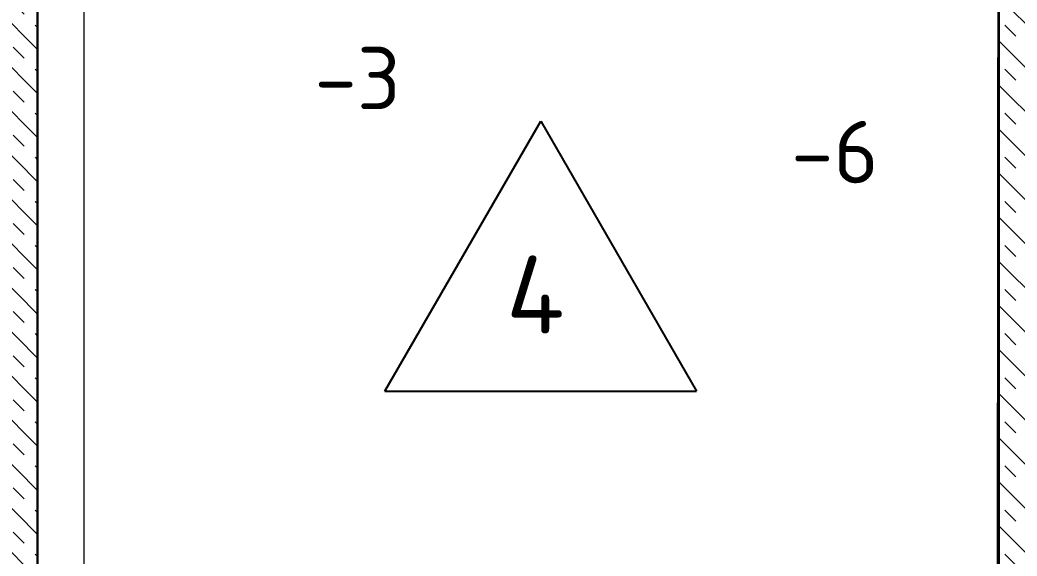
# Model space of a CAD drawing. Header units: metres. Extents: x -7665 to -5405, y -4871 to -3608.
# Drawn here: x -5495.693 to -5492.494, y -4864.551 to -4862.832 of the extents above; entities that cross this region are included whole.
import ezdxf
from ezdxf.enums import TextEntityAlignment as Align

# ---------------------------------------------------------------- set-up
doc = ezdxf.new("R2010")
doc.units = ezdxf.units.M
doc.linetypes.add('Xref_level ST-8$0$DASHDOT', pattern=[25.4, 12.7, -6.35, 0, -6.35])
for name, color, linetype in [('01', 123, 'Continuous'), ('высотные отклонения', 7, 'Continuous'), ('Стены', 7, 'Continuous')]:
    doc.layers.add(name, color=color, linetype=linetype)
doc.layers.add('_5-1_Площадь помещений', color=2, linetype='Continuous', lineweight=30, plot=False)
doc.layers.add('ОСИ', color=250, linetype='Xref_level ST-8$0$DASHDOT', lineweight=5)
doc.layers.add('Стены штриховка', color=7, linetype='Continuous', lineweight=9)
doc.styles.add('Норм 2.5', font='isocpeur.ttf', dxfattribs={"height": 2.5})
pattern_1 = [(315, (-8245.93595, -4184.87421), (0.070710678, 0.070710678), []), (315, (-8245.86525, -4184.87421), (0.070710678, 0.070710678), [0.05, -0.05])]

# ---------------------------------------------------------------- blocks, each defined once
blk = doc.blocks.new('Номер_помещения')
blk.add_wipeout([(-5, 0), (0, 8.66), (5, 0)])
for p, q in [((-5, 0), (0, 8.66)), ((0, 8.66), (5, 0)), ((-5, 0), (5, 0))]:
    blk.add_line(p, q)
at = {"style": 'Норм 2.5'}
blk.add_attdef('НОМЕР', text='', height=2.5, dxfattribs=at).set_placement((-0.171, 3.102), align=Align.MIDDLE_CENTER)

msp = doc.modelspace()

# ---------------------------------------------------------------- hatches: boundary and pattern name
at = {"layer": 'Стены штриховка'}
h = msp.add_hatch(dxfattribs=at)
h.set_pattern_fill('ASHLER', color=256, scale=0.2, angle=270, pattern_type=2)
h.set_pattern_definition(pattern_1)
h.paths.add_polyline_path([(-5495.6364, -4859.7571), (-5495.7866, -4859.7571), (-5495.7866, -4866.0121), (-5495.6364, -4866.0121)])
h = msp.add_hatch(dxfattribs=at)
h.set_pattern_fill('ASHLER', color=256, scale=0.2, angle=270, pattern_type=2)
h.set_pattern_definition(pattern_1)
h.paths.add_polyline_path([(-5492.4011, -4859.7571), (-5492.5514, -4859.7571), (-5492.5514, -4859.8821), (-5492.4011, -4859.8821)])
h.paths.add_polyline_path([(-5492.4011, -4859.8821), (-5492.5514, -4859.8821), (-5492.5514, -4866.0121), (-5492.4011, -4866.0121)])

# ---------------------------------------------------------------- linework, layer by layer
at = {"layer": '_5-1_Площадь помещений'}
msp.add_lwpolyline([(-5495.6364, -4860.1232), (-5495.2573, -4860.1232), (-5495.2573, -4859.7571), (-5492.9432, -4859.7571), (-5492.9432, -4860.1829), (-5492.5514, -4860.1829), (-5492.5563, -4865.719), (-5495.2537, -4865.7169), (-5495.2536, -4865.5994), (-5495.6364, -4865.5994), (-5495.6364, -4860.1107)], dxfattribs=at)
at = {"layer": 'ОСИ'}
msp.add_line((-5495.4864, -4867.2055), (-5495.4864, -4852.559), dxfattribs=at)
at = {"layer": 'Стены'}
for points in [[(-5495.7866, -4859.7571), (-5495.6364, -4859.7571), (-5495.6364, -4866.0121), (-5495.7866, -4866.0121)], [(-5492.5514, -4859.7571), (-5492.4011, -4859.7571), (-5492.4011, -4866.0121), (-5492.5514, -4866.0121)]]:
    msp.add_lwpolyline(points, close=True, dxfattribs=at)

# ---------------------------------------------------------------- next in the draw order: block references
at = {"layer": '01', "xscale": 0.1, "yscale": 0.1, "zscale": 0.1}
msp.add_blockref('Номер_помещения', (-5494.022, -4864.023), dxfattribs=at).add_auto_attribs({'НОМЕР': '4'})

# ---------------------------------------------------------------- next in the draw order: texts
at = {"layer": 'высотные отклонения', "char_height": 0.2, "width": 0.2, "attachment_point": 5, "style": 'Норм 2.5', "bg_fill": 3, "box_fill_scale": 1.1, "bg_fill_color": 256, "bg_fill_true_color": 13158600, "bg_fill_transparency": 0}
for s, insert in [('-3', (-5494.6093, -4863.0184, 20.647)), ('-6', (-5493.0783, -4863.2555, 20.644))]:
    msp.add_mtext(s, dxfattribs=dict(at, insert=insert))

doc.saveas('drawing.dxf')
